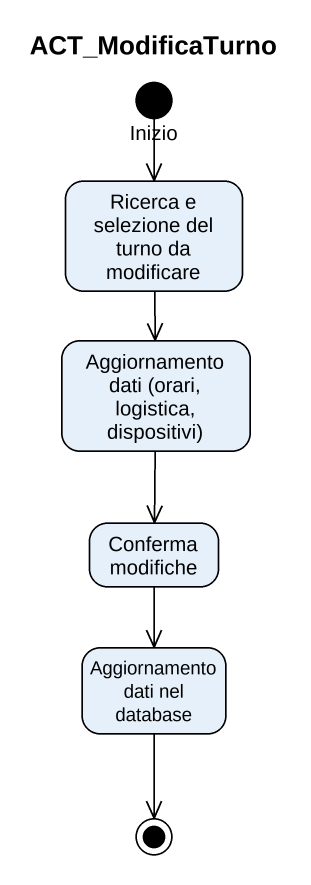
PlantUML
@startuml
title ACT_ModificaTurno
hide empty description
state Inizio <<start>>
state "Ricerca e selezione del turno da modificare" as Ricerca_e_selezione_del
state "Aggiornamento dati (orari, logistica, dispositivi)" as Aggiornamento_dati_orari
state "Conferma modifiche" as Conferma_modifiche
state "Aggiornamento dati nel database" as Aggiornamento_dati_nel
Inizio --> Ricerca_e_selezione_del
Ricerca_e_selezione_del --> Aggiornamento_dati_orari
Aggiornamento_dati_orari --> Conferma_modifiche
Conferma_modifiche --> Aggiornamento_dati_nel
Aggiornamento_dati_nel --> [*]
@enduml
